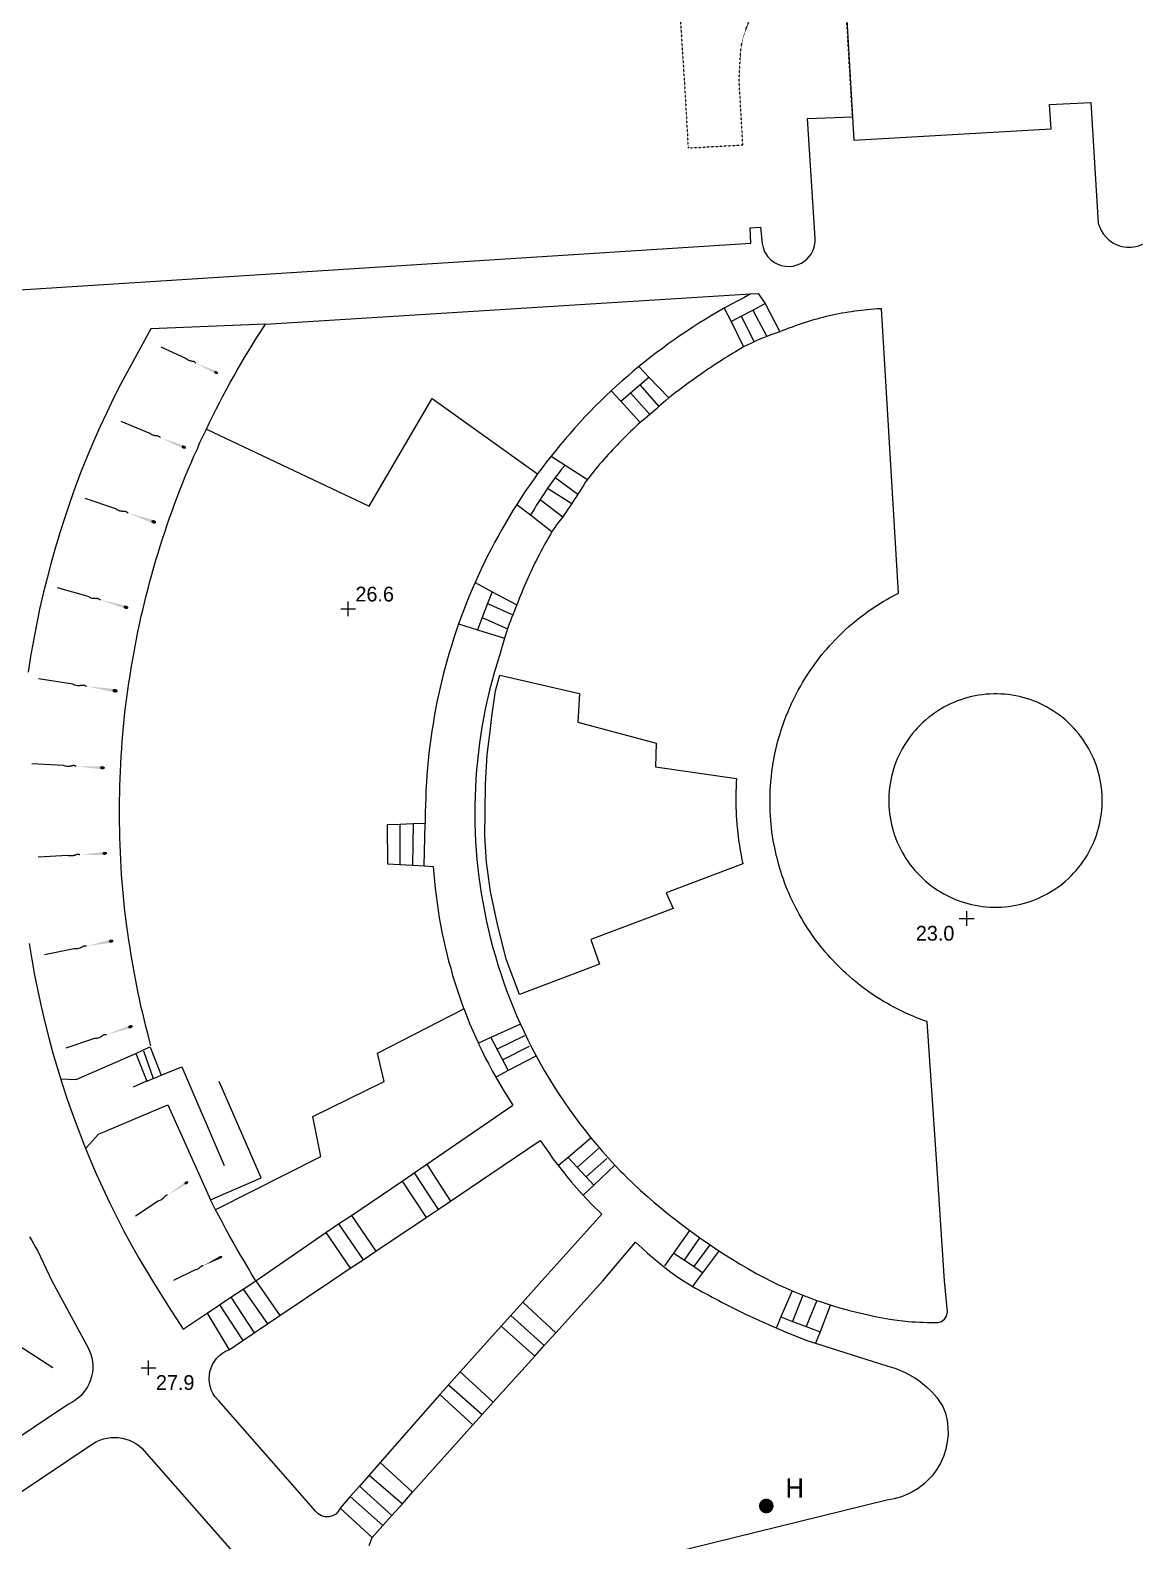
# Model space of a CAD drawing. Header units: millimetres. Extents: x 833924389 to 835767163, y 817400000 to 818811854.
# Drawn here: x 835511644 to 835586725, y 817982408 to 818084582 of the extents above; entities that cross this region are included whole.
import ezdxf
from ezdxf.enums import TextEntityAlignment as Align

# ---------------------------------------------------------------- set-up
doc = ezdxf.new("R2010")
doc.units = ezdxf.units.MM
doc.header["$LTSCALE"] = 10
doc.header["$MEASUREMENT"] = 0
doc.linetypes.add('11nw24d$1$DGN Style 5', pattern=[1.174922, 0.503538, -0.671384])
doc.layers.add('01_Base_Plan', color=5, linetype='Continuous', lineweight=5)
doc.styles.add('11nw24d$1$Style-ENGINEERING', font='ENGINEERING.shx')
doc.styles.add('11SW4B$0$Style-ENGINEERING', font='ENGINEERING.shx')
doc.styles.add('11SW4B$0$Style-WORKING', font='WORKING.shx')

# ---------------------------------------------------------------- blocks, each defined once
blk = doc.blocks.new('11nw24d$0$SPOTHT')
at = {"layer": '01_Base_Plan', "linetype": 'Continuous', "lineweight": 13}
for p, q in [((-0.5, 0), (0.5, 0)), ((0, -0.5), (0, 0.5))]:
    blk.add_line(p, q, dxfattribs=at)
blk = doc.blocks.new('11SW4B$0$SPOTHT')
at = {"layer": '01_Base_Plan', "linetype": 'Continuous', "lineweight": 13}
for p, q in [((-0.5, 0), (0.5, 0)), ((0, -0.5), (0, 0.5))]:
    blk.add_line(p, q, dxfattribs=at)
blk = doc.blocks.new('11SW4B$0$UTIFH')
at = {"layer": '01_Base_Plan', "linetype": 'Continuous', "lineweight": 13}
h = blk.add_hatch(color=256, dxfattribs=at)
edge = h.paths.add_edge_path()
edge.add_arc((0, 0), 0.5, 0, 360)

msp = doc.modelspace()

# ---------------------------------------------------------------- hatches: boundary and pattern name
at = {"layer": '01_Base_Plan', "linetype": 'Continuous'}
h = msp.add_hatch(color=256, dxfattribs=at)
edge = h.paths.add_edge_path()
edge.add_ellipse((835524210, 818061429), major_axis=(-126, 59), ratio=0.6833333, start_angle=0, end_angle=360)
h = msp.add_hatch(color=256, dxfattribs=at)
edge = h.paths.add_edge_path()
edge.add_ellipse((835522028, 818056380), major_axis=(-144, 59), ratio=0.6833333, start_angle=0, end_angle=360)
h = msp.add_hatch(color=256, dxfattribs=at)
edge = h.paths.add_edge_path()
edge.add_ellipse((835519995, 818051327), major_axis=(-158, 54), ratio=0.6833333, start_angle=0, end_angle=360)
h = msp.add_hatch(color=256, dxfattribs=at)
edge = h.paths.add_edge_path()
edge.add_ellipse((835518120, 818045548), major_axis=(-158, 45), ratio=0.6833333, start_angle=0, end_angle=360)
h = msp.add_hatch(color=256, dxfattribs=at)
edge = h.paths.add_edge_path()
edge.add_ellipse((835517380, 818039904), major_axis=(-176, 27), ratio=0.6833333, start_angle=0, end_angle=360)
h = msp.add_hatch(color=256, dxfattribs=at)
edge = h.paths.add_edge_path()
edge.add_ellipse((835516528, 818034693), major_axis=(-162, 9), ratio=0.6833333, start_angle=0, end_angle=360)
h = msp.add_hatch(color=256, dxfattribs=at)
edge = h.paths.add_edge_path()
edge.add_ellipse((835516682, 818028905), major_axis=(-153, -9), ratio=0.6833333, start_angle=0, end_angle=360)
h = msp.add_hatch(color=256, dxfattribs=at)
edge = h.paths.add_edge_path()
edge.add_ellipse((835517114, 818022968), major_axis=(-153, -32), ratio=0.6833333, start_angle=0, end_angle=360)
h = msp.add_hatch(color=256, dxfattribs=at)
edge = h.paths.add_edge_path()
edge.add_ellipse((835518417, 818017180), major_axis=(-149, -50), ratio=0.6833333, start_angle=0, end_angle=360)
h = msp.add_hatch(color=256, dxfattribs=at)
edge = h.paths.add_edge_path()
edge.add_ellipse((835522199, 818006623), major_axis=(-117, -77), ratio=0.6833333, start_angle=0, end_angle=360)
h = msp.add_hatch(color=256, dxfattribs=at)
edge = h.paths.add_edge_path()
edge.add_ellipse((835524516, 818001597), major_axis=(-108, -54), ratio=0.6833333, start_angle=0, end_angle=360)

# ---------------------------------------------------------------- linework, layer by layer
for p, q in [((835564322, 818127620), (835567234, 818078713)), ((835560859, 818066779), (835561328, 818066092)), ((835558570, 818065779), (835559023, 818064871)), ((835560496, 818065650), (835561434, 818063865)), ((835561328, 818066092), (835562324, 818064180)), ((835559023, 818064871), (835559875, 818063156)), ((835559711, 818065236), (835560598, 818063514)), ((835522158, 818062382), (835520499, 818063153)), ((835552801, 818061830), (835553470, 818061125)), ((835552859, 818060600), (835554152, 818059119)), ((835553470, 818061125), (835554816, 818059705)), ((835550922, 818060180), (835551566, 818059482)), ((835551566, 818059482), (835552887, 818058051)), ((835552219, 818060047), (835553535, 818058588)), ((835519683, 818057334), (835517787, 818058104)), ((835546859, 818055770), (835547800, 818055168)), ((835547800, 818055168), (835549309, 818054201)), ((835547141, 818054334), (835548668, 818053195)), ((835546621, 818053600), (835548250, 818052559)), ((835517430, 818052207), (835515356, 818052918)), ((835544551, 818052510), (835545464, 818051799)), ((835546125, 818052850), (835547641, 818051678)), ((835545464, 818051799), (835546918, 818050666)), ((835541719, 818047221), (835542876, 818046605)), ((835515555, 818046281), (835513481, 818046874)), ((835542876, 818046605), (835544543, 818045717)), ((835542559, 818045797), (835544266, 818045041)), ((835540609, 818044440), (835541886, 818044034)), ((835541886, 818044034), (835543699, 818043459)), ((835542191, 818044852), (835543906, 818044082)), ((835514522, 818040345), (835512212, 818040700)), ((835513890, 818034840), (835511757, 818034959)), ((835536635, 818030860), (835536631, 818028144)), ((835537525, 818030891), (835537493, 818028096)), ((835514190, 818028759), (835512175, 818028641)), ((835538280, 818028053), (835538891, 818028020)), ((835514622, 818022456), (835512608, 818022041)), ((835535133, 818015389), (835540961, 818018396)), ((835544779, 818017356), (835542777, 818016449)), ((835515998, 818016374), (835514043, 818015723)), ((835542777, 818016449), (835543959, 818014214)), ((835543233, 818015686), (835545074, 818016595)), ((835518781, 818015361), (835519726, 818015829)), ((835518781, 818015361), (835519524, 818013503)), ((835519763, 818015806), (835520503, 818013893)), ((835535133, 818015389), (835535129, 818015404)), ((835543576, 818014950), (835545393, 818015858)), ((835545835, 818015195), (835543959, 818014214)), ((835519356, 818013430), (835518599, 818013101)), ((835519356, 818013430), (835519244, 818013385)), ((835519524, 818013503), (835519356, 818013430)), ((835519526, 818013498), (835519356, 818013430)), ((835519577, 818013526), (835519524, 818013503)), ((835519524, 818013503), (835519526, 818013498)), ((835519526, 818013498), (835519531, 818013485)), ((835520503, 818013893), (835520511, 818013872)), ((835543959, 818014214), (835543159, 818013796)), ((835538460, 818007876), (835544262, 818011881)), ((835549546, 818009643), (835548011, 818008336)), ((835548011, 818008336), (835547370, 818007790)), ((835548011, 818008336), (835549740, 818006451)), ((835548634, 818007683), (835550058, 818008935)), ((835549248, 818007044), (835550623, 818008272)), ((835551162, 818007807), (835549740, 818006451)), ((835533356, 818004419), (835536779, 818006737)), ((835536779, 818006737), (835538407, 818004269)), ((835520293, 818005377), (835518753, 818004370)), ((835533356, 818004419), (835535019, 818001999)), ((835535019, 818001999), (835538407, 818004269)), ((835550293, 818004494), (835546242, 818000000)), ((835526896, 818000000), (835531630, 818003250)), ((835531630, 818003250), (835533285, 818000838)), ((835532493, 818003835), (835534153, 818001418)), ((835555159, 818001861), (835556232, 818003395)), ((835550348, 818000000), (835552556, 818002616)), ((835555877, 818001386), (835556916, 818002905)), ((835556533, 818000966), (835557616, 818002416)), ((835557110, 818000533), (835558193, 818001983)), ((835554551, 818001005), (835555159, 818001861)), ((835522757, 818000717), (835521335, 818000007)), ((835526896, 818000000), (835528528, 817997649)), ((835528528, 817997649), (835532015, 818000000)), ((835532015, 818000000), (835533285, 818000838)), ((835546242, 818000000), (835544944, 817998552)), ((835547179, 817996482), (835550348, 818000000)), ((835556716, 818000000), (835557110, 818000533)), ((835526046, 817999433), (835527675, 817997074)), ((835563167, 817999311), (835562395, 817997545)), ((835563888, 817999014), (835563174, 817997251)), ((835524447, 817998365), (835526019, 817995957)), ((835525216, 817998878), (835526790, 817996478)), ((835544944, 817998552), (835547179, 817996482)), ((835564825, 817998665), (835564110, 817996897)), ((835565722, 817998316), (835565041, 817996546)), ((835523608, 817997804), (835525087, 817995329)), ((835543485, 817996925), (835545757, 817994904)), ((835544135, 817997650), (835546389, 817995606)), ((835562395, 817997545), (835562088, 817996843)), ((835509664, 817996401), (835513168, 817994136)), ((835565041, 817996546), (835564741, 817995766)), ((835564741, 817995766), (835564740, 817995763)), ((835540708, 817993828), (835542948, 817991787)), ((835539928, 817992957), (835542201, 817990957)), ((835539341, 817992297), (835541562, 817990248)), ((835535300, 817987696), (835537499, 817985695)), ((835534564, 817986857), (835536805, 817984918)), ((835533907, 817986109), (835536084, 817984110)), ((835532601, 817984622), (835534764, 817982631)), ((835533279, 817985394), (835535482, 817983436))]:
    msp.add_line(p, q, dxfattribs=at)
at = {"layer": '01_Base_Plan', "linetype": '11nw24d$1$DGN Style 5', "flags": 128}
for points in [[(835567234, 818078713), (835564417, 818126014), (835564322, 818127621)], [(835556126, 818076613), (835559820, 818076824), (835559566, 818081265), (835559575, 818081365), (835559583, 818081465), (835559590, 818081565), (835559597, 818081665), (835559602, 818081766), (835559608, 818081867), (835559612, 818081968), (835559617, 818082069), (835559621, 818082170), (835559625, 818082271), (835559630, 818082372), (835559634, 818082473), (835559639, 818082574), (835559644, 818082674), (835559650, 818082775), (835559657, 818082875), (835559664, 818082975), (835559672, 818083075), (835559682, 818083175), (835559692, 818083274), (835559704, 818083373), (835559718, 818083472), (835559733, 818083570), (835559749, 818083667), (835559768, 818083764), (835559788, 818083861), (835559810, 818083957), (835559835, 818084052), (835559862, 818084147), (835559890, 818084242), (835559920, 818084337), (835559951, 818084432), (835559983, 818084526), (835560017, 818084620), (835560053, 818084714), (835560089, 818084808), (835560127, 818084901), (835560167, 818084994), (835560207, 818085087), (835560249, 818085179), (835560292, 818085270), (835560336, 818085362), (835560381, 818085453), (835560427, 818085543), (835560474, 818085632), (835560522, 818085721), (835560571, 818085810), (835560621, 818085898), (835560672, 818085985), (835560724, 818086071), (835560777, 818086157), (835560830, 818086241), (835560884, 818086325), (835560939, 818086408), (835560994, 818086491), (835561051, 818086572), (835561109, 818086652), (835561169, 818086731), (835561230, 818086809), (835561292, 818086887), (835561356, 818086963), (835561420, 818087039), (835561486, 818087114), (835561553, 818087188), (835561620, 818087262), (835561689, 818087335), (835561758, 818087408), (835561827, 818087481), (835561897, 818087553), (835561967, 818087625), (835562038, 818087696), (835562109, 818087768), (835562180, 818087839), (835562251, 818087911), (835562322, 818087983), (835562392, 818088054), (835562463, 818088126), (835562533, 818088199), (835562603, 818088271), (835562672, 818088344), (835562740, 818088418), (835562808, 818088492), (835562875, 818088566), (835562941, 818088641), (835563006, 818088717), (835563069, 818088794), (835563132, 818088871), (835563192, 818088951), (835563251, 818089032), (835563307, 818089114), (835563362, 818089198), (835563415, 818089282), (835563468, 818089368), (835563519, 818089454), (835563569, 818089541), (835563619, 818089628), (835563668, 818089716), (835563717, 818089803), (835563767, 818089891), (835563816, 818089977), (835563865, 818090064), (835563906, 818090156), (835563940, 818090250), (835563977, 818090343), (835564017, 818090435), (835564055, 818090527), (835564093, 818090620), (835564129, 818090713), (835564164, 818090807), (835564198, 818090901), (835564232, 818090995), (835564264, 818091090), (835564295, 818091185), (835564325, 818091280), (835564354, 818091376), (835564382, 818091472), (835564409, 818091568), (835564435, 818091664), (835564460, 818091761), (835564484, 818091858), (835564507, 818091956), (835564529, 818092053), (835564549, 818092151), (835564569, 818092249), (835564588, 818092348), (835564605, 818092446), (835564623, 818092544), (835564646, 818092642), (835564669, 818092739), (835564685, 818092838), (835564693, 818092937), (835564697, 818093037), (835564700, 818093137), (835564706, 818093237), (835564714, 818093337), (835564720, 818093437), (835564726, 818093537), (835564731, 818093636), (835564734, 818093736), (835564736, 818093836), (835564738, 818093936), (835564738, 818094036), (835564737, 818094136), (835564734, 818094321), (835564674, 818095152), (835554999, 818094453), (835555872, 818081054), (835556126, 818076613)]]:
    msp.add_lwpolyline(points, dxfattribs=at)
at = {"layer": '01_Base_Plan', "linetype": 'Continuous', "flags": 128}
for points in [[(835567234, 818078713), (835567328, 818077139), (835580664, 818077908), (835580560, 818079556), (835583355, 818079703), (835583855, 818071535), (835583914, 818071344), (835584031, 818071068), (835584184, 818070811), (835584375, 818070578), (835584594, 818070375), (835584840, 818070205), (835585016, 818070109), (835585297, 818070000), (835585586, 818069932), (835585785, 818069908), (835586086, 818069908), (835586383, 818069949), (835586578, 818070000), (835586855, 818070109)], [(835485527, 818065391), (835560359, 818070182), (835560324, 818071223), (835561012, 818071256), (835561125, 818070164), (835561188, 818069877), (835561297, 818069600), (835561398, 818069426), (835561516, 818069264), (835561723, 818069049), (835561965, 818068871), (835562141, 818068775), (835562422, 818068672), (835562715, 818068615), (835563016, 818068607), (835563215, 818068631), (835563504, 818068705), (835563777, 818068828), (835563949, 818068934), (835564176, 818069127), (835564313, 818069275), (835564430, 818069437), (835564566, 818069703), (835564660, 818069988), (835564707, 818070283), (835564707, 818070484), (835564184, 818078602), (835567234, 818078713)], [(835519804, 818015878), (835519730, 818016150), (835519609, 818016641), (835519480, 818017119), (835519359, 818017609), (835519250, 818018090), (835519129, 818018580), (835519031, 818019070), (835518922, 818019561), (835518820, 818020051), (835518730, 818020539), (835518641, 818021029), (835518551, 818021520), (835518461, 818022020), (835518391, 818022510), (835518309, 818023000), (835518238, 818023500), (835518180, 818023990), (835518109, 818024490), (835518051, 818024990), (835518000, 818025480), (835517949, 818025980), (835517910, 818026480), (835517859, 818026980), (835517820, 818027480), (835517789, 818027971), (835517762, 818028471), (835517738, 818028971), (835517719, 818029471), (835517699, 818029971), (835517691, 818030471), (835517680, 818030971), (835517680, 818031471), (835517680, 818031971), (835517680, 818032471), (835517691, 818032971), (835517699, 818033471), (835517719, 818033971), (835517738, 818034471), (835517770, 818034971), (835517789, 818035471), (835517828, 818035971), (835517859, 818036471), (835517910, 818036961), (835517949, 818037461), (835518000, 818037961), (835518051, 818038461), (835518109, 818038961), (835518180, 818039449), (835518238, 818039949), (835518309, 818040439), (835518391, 818040939), (835518469, 818041430), (835518551, 818041920), (835518641, 818042410), (835518730, 818042910), (835518820, 818043400), (835518922, 818043891), (835519031, 818044381), (835519129, 818044869), (835519250, 818045350), (835519359, 818045840), (835519480, 818046320), (835519609, 818046811), (835519730, 818047289), (835519871, 818047770), (835520000, 818048260), (835520141, 818048730), (835520289, 818049211), (835520430, 818049689), (835520590, 818050170), (835520738, 818050641), (835520898, 818051119), (835521059, 818051590), (835521230, 818052061), (835521398, 818052529), (835521578, 818053000), (835521762, 818053461), (835521941, 818053930), (835522129, 818054391), (835522320, 818054859), (835522520, 818055320), (835522711, 818055779), (835522922, 818056230), (835523121, 818056689), (835523328, 818057141), (835523551, 818057590), (835523770, 818058039), (835523980, 818058490), (835524211, 818058939), (835524441, 818059381), (835524672, 818059820), (835524910, 818060270), (835525148, 818060711), (835525391, 818061141), (835525641, 818061580), (835525891, 818062010), (835526141, 818062439), (835526398, 818062869), (835526660, 818063289), (835526930, 818063721), (835527199, 818064141), (835527559, 818064699), (835560338, 818066747), (835560859, 818066779)], [(835560338, 818066747), (835559891, 818066490), (835559449, 818066260), (835559000, 818066020), (835558570, 818065779), (835558129, 818065529), (835557699, 818065279), (835557270, 818065020), (835556852, 818064760), (835556430, 818064490), (835556012, 818064211), (835555590, 818063930), (835555180, 818063650), (835554781, 818063359), (835554379, 818063061), (835553969, 818062760), (835553578, 818062461), (835553191, 818062150), (835552801, 818061830), (835552410, 818061510), (835552039, 818061189), (835551660, 818060859), (835551289, 818060520), (835550922, 818060180), (835550551, 818059840), (835550199, 818059490), (835549840, 818059141), (835549488, 818058779), (835549148, 818058420), (835548801, 818058051), (835548469, 818057680), (835548141, 818057311), (835547809, 818056930), (835547488, 818056551), (835547172, 818056160), (835546859, 818055770), (835546551, 818055381), (835546250, 818054980), (835545949, 818054580), (835545660, 818054170), (835545379, 818053760), (835545090, 818053350), (835544820, 818052930), (835544551, 818052510), (835544281, 818052090), (835544020, 818051660), (835543770, 818051230), (835543520, 818050801), (835543270, 818050359), (835543031, 818049920), (835542801, 818049480), (835542570, 818049029), (835542352, 818048590), (835542129, 818048131), (835541930, 818047680), (835541719, 818047221), (835541520, 818046770), (835541328, 818046301), (835541141, 818045840), (835540961, 818045381), (835540781, 818044910), (835540609, 818044439), (835540449, 818043961), (835540289, 818043490), (835540141, 818043010), (835540000, 818042539), (835539859, 818042051), (835539719, 818041570), (835539590, 818041090), (835539469, 818040600), (835539359, 818040119), (835539250, 818039631), (835539141, 818039141), (835539051, 818038650), (835538961, 818038160), (835538879, 818037670), (835538801, 818037170), (835538719, 818036680), (835538660, 818036180), (835538602, 818035689), (835538551, 818035189), (835538500, 818034689), (835538461, 818034189), (835538430, 818033689), (835538398, 818033189), (835538379, 818032689), (835538359, 818032189), (835538352, 818031689), (835538352, 818030920)], [(835559023, 818064871), (835559711, 818065236), (835560496, 818065650), (835561328, 818066092)], [(835573452, 818000000), (835572972, 818007227), (835572289, 818017523), (835572043, 818017609), (835571766, 818017715), (835571578, 818017787), (835571391, 818017863), (835571117, 818017981), (835570844, 818018103), (835570570, 818018231), (835570391, 818018318), (835570211, 818018408), (835569949, 818018549), (835569773, 818018645), (835569598, 818018742), (835569340, 818018895), (835569168, 818018998), (835568914, 818019158), (835568664, 818019322), (835568496, 818019434), (835568332, 818019549), (835568090, 818019723), (835567848, 818019902), (835567613, 818020088), (835567457, 818020213), (835567227, 818020404), (835567000, 818020602), (835566777, 818020801), (835566629, 818020938), (835566414, 818021145), (835566199, 818021356), (835566059, 818021500), (835565856, 818021717), (835565719, 818021865), (835565586, 818022016), (835565391, 818022242), (835565199, 818022473), (835565074, 818022629), (835564949, 818022785), (835564828, 818022945), (835564652, 818023186), (835564535, 818023350), (835564363, 818023596), (835564199, 818023846), (835564090, 818024014), (835563934, 818024270), (835563781, 818024527), (835563633, 818024789), (835563535, 818024965), (835563398, 818025231), (835563305, 818025408), (835563176, 818025678), (835563051, 818025951), (835562930, 818026225), (835562852, 818026410), (835562738, 818026688), (835562668, 818026875), (835562566, 818027156), (835562469, 818027440), (835562406, 818027631), (835562348, 818027822), (835562262, 818028109), (835562207, 818028303), (835562133, 818028592), (835562086, 818028787), (835562020, 818029078), (835561977, 818029275), (835561918, 818029568), (835561883, 818029766), (835561836, 818030063), (835561793, 818030359), (835561758, 818030656), (835561738, 818030856), (835561711, 818031154), (835561688, 818031453), (835561672, 818031754), (835561664, 818032053), (835561660, 818032254), (835561660, 818032553), (835561664, 818032853), (835561676, 818033152), (835561691, 818033453), (835561715, 818033752), (835561734, 818033951), (835561754, 818034150), (835561789, 818034447), (835561832, 818034744), (835561879, 818035041), (835561914, 818035238), (835561949, 818035436), (835562008, 818035728), (835562055, 818035924), (835562121, 818036215), (835562195, 818036506), (835562277, 818036795), (835562336, 818036986), (835562395, 818037178), (835562457, 818037369), (835562551, 818037652), (835562621, 818037840), (835562691, 818038027), (835562762, 818038215), (835562875, 818038492), (835562992, 818038768), (835563117, 818039041), (835563203, 818039223), (835563332, 818039492), (835563469, 818039758), (835563566, 818039936), (835563711, 818040197), (835563859, 818040457), (835564016, 818040713), (835564176, 818040967), (835564340, 818041217), (835564453, 818041383), (835564570, 818041547), (835564688, 818041709), (835564863, 818041949), (835565047, 818042188), (835565172, 818042344), (835565363, 818042574), (835565496, 818042727), (835565691, 818042951), (835565828, 818043100), (835566031, 818043318), (835566172, 818043463), (835566383, 818043674), (835566527, 818043813), (835566746, 818044018), (835566969, 818044219), (835567121, 818044352), (835567348, 818044545), (835567504, 818044672), (835567738, 818044857), (835567898, 818044981), (835568137, 818045158), (835568301, 818045275), (835568465, 818045391), (835568711, 818045559), (835568879, 818045668), (835569133, 818045828), (835569305, 818045932), (835569563, 818046084), (835569738, 818046182), (835569914, 818046279), (835570176, 818046420), (835570356, 818046510), (835569207, 818065740), (835568914, 818065725), (835568695, 818065709), (835568477, 818065693), (835568258, 818065674), (835568043, 818065652), (835567824, 818065627), (835567606, 818065602), (835567391, 818065572), (835567172, 818065541), (835566957, 818065508), (835566738, 818065473), (835566523, 818065434), (835566309, 818065393), (835566094, 818065350), (835565879, 818065305), (835565664, 818065256), (835565453, 818065207), (835565238, 818065154), (835565027, 818065100), (835564816, 818065043), (835564606, 818064982), (835564395, 818064920), (835564184, 818064857), (835563977, 818064791), (835563766, 818064721), (835563559, 818064650), (835563352, 818064578), (835563148, 818064502), (835562941, 818064424), (835562738, 818064344), (835562535, 818064262), (835562324, 818064180)], [(835527559, 818064699), (835519801, 818064391), (835517770, 818060670), (835517281, 818059703), (835516813, 818058727), (835516356, 818057742), (835515918, 818056752), (835515500, 818055752), (835515098, 818054746), (835514711, 818053732), (835514344, 818052713), (835513996, 818051688), (835513664, 818050656), (835513352, 818049619), (835513059, 818048576), (835512781, 818047527), (835512523, 818046475), (835512281, 818045418), (835512063, 818044357), (835511859, 818043293), (835511672, 818042227), (835511508, 818041154)], [(835562324, 818064180), (835562121, 818064109), (835561914, 818064039), (835561707, 818063967), (835561434, 818063865), (835561227, 818063785), (835561023, 818063701), (835560824, 818063615), (835560598, 818063514), (835560359, 818063402), (835560160, 818063307), (835559875, 818063156)], [(835522830, 818062070), (835522808, 818062088), (835522785, 818062105), (835522763, 818062123), (835522740, 818062141), (835522718, 818062158), (835522693, 818062172), (835522666, 818062178), (835522637, 818062181), (835522607, 818062183), (835522578, 818062187), (835522550, 818062193), (835522522, 818062199), (835522494, 818062205), (835522466, 818062211), (835522438, 818062216), (835522377, 818062236), (835522314, 818062267), (835522254, 818062304), (835522201, 818062344), (835522158, 818062382)], [(835559875, 818063156), (835559691, 818063051), (835559504, 818062940), (835559316, 818062828), (835559129, 818062715), (835558941, 818062600), (835558754, 818062484), (835558570, 818062369), (835558383, 818062252), (835558199, 818062133), (835558016, 818062014), (835557832, 818061895), (835557648, 818061773), (835557465, 818061652), (835557285, 818061529), (835557106, 818061404), (835556926, 818061279), (835556746, 818061154), (835556566, 818061027), (835556387, 818060898), (835556211, 818060770), (835556035, 818060641), (835555859, 818060510), (835555684, 818060377), (835555508, 818060244), (835555336, 818060111), (835555160, 818059977), (835554988, 818059842), (835554816, 818059705)], [(835551566, 818059482), (835552219, 818060047), (835552859, 818060600), (835553470, 818061125)], [(835523551, 818057590), (835534559, 818052398), (835538828, 818059666), (835545949, 818054580)], [(835554816, 818059705), (835554625, 818059537), (835554461, 818059391), (835554152, 818059119), (835553969, 818058955), (835553801, 818058813), (835553535, 818058588), (835553356, 818058436), (835553188, 818058295), (835552887, 818058051)], [(835520451, 818057022), (835520425, 818057040), (835520399, 818057058), (835520373, 818057077), (835520347, 818057095), (835520321, 818057114), (835520293, 818057127), (835520262, 818057133), (835520229, 818057135), (835520195, 818057136), (835520163, 818057139), (835520131, 818057144), (835520100, 818057149), (835520068, 818057154), (835520037, 818057159), (835520005, 818057164), (835519935, 818057182), (835519864, 818057213), (835519795, 818057252), (835519733, 818057294), (835519683, 818057334)], [(835552887, 818058051), (835552723, 818057902), (835552563, 818057754), (835552402, 818057603), (835552246, 818057453), (835552086, 818057301), (835551930, 818057147), (835551773, 818056992), (835551621, 818056836), (835551469, 818056680), (835551316, 818056522), (835551164, 818056363), (835551016, 818056203), (835550867, 818056043), (835550719, 818055879), (835550574, 818055717), (835550426, 818055553), (835550285, 818055387), (835550141, 818055221), (835550000, 818055053), (835549859, 818054885), (835549719, 818054715), (835549582, 818054545), (835549445, 818054373), (835549309, 818054201)], [(835547800, 818055168), (835547563, 818054895), (835547441, 818054734), (835547262, 818054496), (835547141, 818054334), (835546965, 818054092), (835546793, 818053846), (835546621, 818053600), (835546508, 818053434), (835546344, 818053186), (835546234, 818053018), (835546125, 818052850), (835545859, 818052426), (835545703, 818052170), (835545464, 818051799)], [(835549309, 818054201), (835549188, 818054029), (835549074, 818053842), (835548957, 818053656), (835548844, 818053469), (835548668, 818053195), (835548527, 818052977), (835548406, 818052793), (835548250, 818052559), (835548121, 818052369), (835548000, 818052188), (835547875, 818052008), (835547641, 818051678), (835547492, 818051473), (835547363, 818051295), (835547231, 818051119), (835547102, 818050943), (835546918, 818050666)], [(835518270, 818051919), (835518241, 818051937), (835518212, 818051955), (835518183, 818051974), (835518154, 818051992), (835518125, 818052010), (835518095, 818052023), (835518061, 818052027), (835518026, 818052027), (835517990, 818052026), (835517955, 818052027), (835517921, 818052031), (835517887, 818052034), (835517853, 818052037), (835517819, 818052041), (835517785, 818052044), (835517709, 818052060), (835517631, 818052089), (835517555, 818052126), (835517486, 818052167), (835517430, 818052207)], [(835546918, 818050666), (835546809, 818050477), (835546699, 818050287), (835546590, 818050098), (835546481, 818049906), (835546375, 818049713), (835546270, 818049522), (835546168, 818049328), (835546066, 818049135), (835545965, 818048940), (835545867, 818048744), (835545770, 818048547), (835545672, 818048350), (835545578, 818048152), (835545484, 818047955), (835545395, 818047756), (835545301, 818047557), (835545215, 818047356), (835545125, 818047154), (835545039, 818046953), (835544953, 818046752), (835544871, 818046549), (835544789, 818046346), (835544707, 818046141), (835544629, 818045938), (835544543, 818045717)], [(835516395, 818046041), (835516366, 818046058), (835516336, 818046074), (835516307, 818046090), (835516277, 818046107), (835516248, 818046123), (835516217, 818046134), (835516184, 818046137), (835516149, 818046135), (835516114, 818046132), (835516080, 818046131), (835516046, 818046133), (835516013, 818046135), (835515979, 818046136), (835515945, 818046138), (835515912, 818046140), (835515836, 818046151), (835515758, 818046176), (835515681, 818046208), (835515612, 818046245), (835515555, 818046281)], [(835542876, 818046605), (835542559, 818045797), (835542191, 818044852), (835541886, 818044034)], [(835544543, 818045717), (835544457, 818045516), (835544375, 818045313), (835544266, 818045041), (835544184, 818044838), (835544106, 818044633), (835544031, 818044428), (835543906, 818044082), (835543836, 818043875), (835543766, 818043668), (835543699, 818043459)], [(835543699, 818043459), (835543359, 818042287), (835543180, 818041707), (835543008, 818041123), (835542852, 818040537), (835542699, 818039949), (835542563, 818039357), (835542434, 818038764), (835542313, 818038170), (835542207, 818037572), (835542109, 818036973), (835542020, 818036371), (835541945, 818035768), (835541879, 818035164), (835541820, 818034561), (835541777, 818033955), (835541742, 818033348), (835541719, 818032740), (835541707, 818032133), (835541703, 818031527), (835541711, 818030920), (835541731, 818030313), (835541758, 818029705), (835541797, 818029100), (835541848, 818028494), (835541910, 818027891), (835541981, 818027287), (835542063, 818026686), (835542156, 818026084), (835542258, 818025486), (835542371, 818024889), (835542496, 818024295), (835542629, 818023703), (835542773, 818023113), (835542926, 818022525), (835543094, 818021941), (835543266, 818021359), (835543453, 818020781), (835543648, 818020205), (835543852, 818019635), (835544070, 818019066), (835544293, 818018502), (835544527, 818017941), (835544773, 818017387), (835545027, 818016834), (835545293, 818016287), (835545566, 818015744), (835545848, 818015207), (835546141, 818014676), (835546441, 818014148), (835546754, 818013625), (835547070, 818013109), (835547398, 818012600), (835547738, 818012094), (835548086, 818011596), (835548438, 818011102), (835548801, 818010615), (835549176, 818010135), (835549555, 818009662), (835549941, 818009195), (835550340, 818008734), (835550746, 818008281), (835551156, 818007836), (835551578, 818007397), (835551746, 818007227), (835552004, 818006967), (835552325, 818006654), (835552913, 818006111), (835553360, 818005710), (835553812, 818005317), (835554271, 818004930), (835554734, 818004549), (835555204, 818004175), (835555599, 818003868), (835556232, 818003395)], [(835543391, 818040965), (835548785, 818039707), (835548672, 818037775), (835553965, 818036365), (835553926, 818034766), (835559395, 818033965), (835559375, 818033666), (835559363, 818033365), (835559355, 818033066), (835559348, 818032766), (835559348, 818032467), (835559352, 818032266), (835559359, 818031967), (835559363, 818031766), (835559379, 818031467), (835559398, 818031168), (835559418, 818030869), (835559438, 818030670), (835559457, 818030471), (835559477, 818030271), (835559500, 818030072), (835559539, 818029775), (835559566, 818029576), (835559613, 818029281), (835559664, 818028984), (835559699, 818028787), (835559758, 818028494), (835559816, 818028203), (835554648, 818026238), (835555113, 818025174), (835549539, 818023078), (835550137, 818021406), (835544715, 818019363), (835543832, 818021744), (835543207, 818024203), (835542758, 818026332), (835542492, 818028313), (835542375, 818030088), (835542391, 818031688), (835542426, 818033594), (835542539, 818035574), (835542734, 818037150), (835542852, 818038168), (835543094, 818039896), (835543391, 818040965)], [(835515459, 818040201), (835515425, 818040214), (835515391, 818040228), (835515357, 818040241), (835515323, 818040255), (835515289, 818040268), (835515255, 818040276), (835515218, 818040275), (835515181, 818040268), (835515144, 818040260), (835515107, 818040255), (835515071, 818040252), (835515035, 818040249), (835514998, 818040246), (835514962, 818040243), (835514926, 818040241), (835514843, 818040243), (835514755, 818040258), (835514668, 818040283), (835514589, 818040313), (835514522, 818040345)], [(835576785, 818039690), (835576531, 818039682), (835576281, 818039664), (835576031, 818039637), (835575781, 818039603), (835575531, 818039559), (835575285, 818039508), (835575043, 818039445), (835574801, 818039377), (835574559, 818039299), (835574324, 818039213), (835574090, 818039119), (835573859, 818039018), (835573633, 818038906), (835573410, 818038789), (835573191, 818038662), (835572981, 818038529), (835572770, 818038389), (835572566, 818038240), (835572367, 818038086), (835572176, 818037924), (835571988, 818037756), (835571805, 818037580), (835571629, 818037400), (835571461, 818037213), (835571301, 818037020), (835571145, 818036820), (835570996, 818036617), (835570856, 818036408), (835570723, 818036195), (835570594, 818035977), (835570477, 818035754), (835570367, 818035529), (835570266, 818035299), (835570168, 818035065), (835570082, 818034828), (835570004, 818034588), (835569938, 818034346), (835569875, 818034102), (835569820, 818033856), (835569777, 818033607), (835569742, 818033357), (835569715, 818033107), (835569699, 818032856), (835569691, 818032606), (835569691, 818032353), (835569699, 818032102), (835569715, 818031850), (835569742, 818031600), (835569777, 818031350), (835569820, 818031102), (835569875, 818030856), (835569934, 818030611), (835570004, 818030369), (835570082, 818030129), (835570168, 818029893), (835570262, 818029658), (835570363, 818029428), (835570477, 818029201), (835570594, 818028981), (835570719, 818028762), (835570852, 818028547), (835570992, 818028340), (835571141, 818028135), (835571297, 818027938), (835571457, 818027744), (835571625, 818027557), (835571801, 818027375), (835571984, 818027199), (835572172, 818027031), (835572363, 818026869), (835572563, 818026715), (835572766, 818026566), (835572973, 818026426), (835573188, 818026293), (835573406, 818026166), (835573629, 818026049), (835573856, 818025938), (835574086, 818025836), (835574320, 818025740), (835574555, 818025654), (835574797, 818025576), (835575039, 818025508), (835575281, 818025447), (835575527, 818025395), (835575777, 818025350), (835576027, 818025316), (835576277, 818025289), (835576527, 818025272), (835576777, 818025264), (835577031, 818025264), (835577281, 818025272), (835577535, 818025289), (835577785, 818025316), (835578035, 818025352), (835578281, 818025395), (835578527, 818025447), (835578773, 818025508), (835579016, 818025578), (835579254, 818025656), (835579492, 818025742), (835579727, 818025836), (835579953, 818025940), (835580180, 818026049), (835580402, 818026168), (835580621, 818026295), (835580836, 818026428), (835581043, 818026568), (835581246, 818026717), (835581445, 818026873), (835581641, 818027033), (835581828, 818027203), (835582008, 818027377), (835582184, 818027559), (835582352, 818027746), (835582512, 818027940), (835582668, 818028139), (835582816, 818028342), (835582957, 818028551), (835583090, 818028766), (835583215, 818028982), (835583332, 818029205), (835583445, 818029432), (835583547, 818029662), (835583641, 818029897), (835583727, 818030133), (835583805, 818030373), (835583875, 818030615), (835583934, 818030859), (835583984, 818031106), (835584031, 818031353), (835584066, 818031603), (835584090, 818031853), (835584109, 818032106), (835584117, 818032357), (835584117, 818032609), (835584106, 818032859), (835584090, 818033111), (835584063, 818033361), (835584027, 818033611), (835583984, 818033859), (835583930, 818034106), (835583871, 818034350), (835583801, 818034592), (835583723, 818034832), (835583637, 818035068), (835583543, 818035303), (835583438, 818035531), (835583328, 818035758), (835583211, 818035981), (835583082, 818036199), (835582949, 818036412), (835582809, 818036621), (835582660, 818036824), (835582504, 818037023), (835582344, 818037215), (835582172, 818037402), (835582000, 818037584), (835581816, 818037758), (835581629, 818037926), (835581438, 818038088), (835581238, 818038242), (835581035, 818038391), (835580824, 818038531), (835580609, 818038664), (835580395, 818038791), (835580172, 818038908), (835579945, 818039018), (835579715, 818039121), (835579481, 818039215), (835579242, 818039301), (835579004, 818039379), (835578762, 818039447), (835578516, 818039508), (835578270, 818039561), (835578023, 818039603), (835577773, 818039639), (835577523, 818039664), (835577270, 818039682), (835577020, 818039690), (835576785, 818039690)], [(835514754, 818034792), (835514722, 818034802), (835514690, 818034811), (835514658, 818034820), (835514626, 818034830), (835514594, 818034839), (835514562, 818034843), (835514529, 818034838), (835514496, 818034829), (835514463, 818034818), (835514430, 818034810), (835514397, 818034805), (835514365, 818034799), (835514332, 818034793), (835514299, 818034787), (835514266, 818034781), (835514191, 818034776), (835514109, 818034782), (835514028, 818034797), (835513953, 818034818), (835513890, 818034840)], [(835538280, 818028053), (835538352, 818030920), (835537525, 818030891), (835536635, 818030860), (835535773, 818030830), (835535793, 818028190), (835536631, 818028144), (835537493, 818028096), (835538280, 818028053)], [(835515006, 818028807), (835514975, 818028812), (835514944, 818028818), (835514913, 818028823), (835514882, 818028828), (835514851, 818028834), (835514820, 818028834), (835514790, 818028826), (835514760, 818028814), (835514730, 818028800), (835514700, 818028789), (835514670, 818028780), (835514640, 818028771), (835514609, 818028762), (835514579, 818028753), (835514549, 818028744), (835514479, 818028731), (835514402, 818028728), (835514324, 818028734), (835514252, 818028745), (835514190, 818028759)], [(835538891, 818028020), (835538930, 818027529), (835538969, 818027029), (835539020, 818026529), (835539078, 818026029), (835539148, 818025539), (835539219, 818025039), (835539301, 818024551), (835539391, 818024061), (835539480, 818023570), (835539590, 818023080), (835539699, 818022590), (835539809, 818022100), (835539930, 818021619), (835540070, 818021131), (835540199, 818020650), (835540352, 818020180), (835540500, 818019699), (835540660, 818019230), (835540828, 818018760), (835540961, 818018396), (835541000, 818018289), (835541180, 818017820), (835541371, 818017359), (835541570, 818016900), (835541770, 818016439), (835541940, 818016069), (835541980, 818015980), (835542191, 818015529), (835542410, 818015080), (835542641, 818014641), (835542879, 818014199), (835543121, 818013760), (835543371, 818013330), (835543621, 818012900), (835543879, 818012471), (835544262, 818011881)], [(835511578, 818022801), (835511750, 818021731), (835511941, 818020664), (835512152, 818019602), (835512383, 818018543), (835512629, 818017486), (835512898, 818016438), (835513180, 818015391), (835513484, 818014350), (835513805, 818013316), (835514145, 818012285), (835514500, 818011264), (835514875, 818010246), (835515266, 818009236), (835515676, 818008232), (835516106, 818007236), (835516110, 818007227), (835516544, 818006264), (835516998, 818005298), (835517468, 818004344), (835517957, 818003397), (835518463, 818002457), (835518992, 818001521), (835519917, 818000000)], [(835515439, 818022624), (835515407, 818022625), (835515375, 818022626), (835515343, 818022626), (835515310, 818022627), (835515278, 818022628), (835515247, 818022624), (835515218, 818022611), (835515190, 818022595), (835515161, 818022577), (835515133, 818022561), (835515104, 818022547), (835515074, 818022534), (835515045, 818022520), (835515016, 818022507), (835514987, 818022494), (835514918, 818022470), (835514841, 818022456), (835514762, 818022450), (835514687, 818022450), (835514622, 818022456)], [(835516791, 818016639), (835516759, 818016636), (835516727, 818016633), (835516695, 818016630), (835516663, 818016627), (835516631, 818016624), (835516600, 818016616), (835516572, 818016600), (835516546, 818016580), (835516520, 818016559), (835516494, 818016540), (835516466, 818016523), (835516439, 818016506), (835516411, 818016489), (835516384, 818016472), (835516357, 818016455), (835516291, 818016424), (835516216, 818016401), (835516138, 818016385), (835516063, 818016377), (835515998, 818016374)], [(835542777, 818016449), (835541940, 818016069), (835541907, 818016055)], [(835513705, 818013658), (835514745, 818013608), (835518781, 818015361)], [(835519299, 818015548), (835519966, 818013675), (835519969, 818013666)], [(835524243, 818004838), (835531291, 818008407), (835530749, 818011117), (835535582, 818013467), (835535133, 818015389)], [(835520503, 818013893), (835521892, 818014463), (835524755, 818007781)], [(835515419, 818008986), (835516256, 818009901), (835520949, 818011886), (835523833, 818005471), (835527249, 818006963), (835524421, 818013475)], [(835519526, 818013498), (835519966, 818013675), (835520209, 818013772), (835520503, 818013893)], [(835540050, 818005375), (835542786, 818007227), (835546129, 818009490)], [(835546129, 818009490), (835546409, 818009066), (835546697, 818008661), (835546985, 818008247), (835547296, 818007852), (835547602, 818007445), (835547779, 818007227), (835547920, 818007054), (835548237, 818006664), (835548573, 818006280), (835548909, 818005906), (835549030, 818005774), (835549256, 818005529), (835549611, 818005163), (835550292, 818004494)], [(835536779, 818006737), (835537502, 818007227), (835537610, 818007300), (835538460, 818007876)], [(835537610, 818007300), (835537657, 818007227), (835539213, 818004812)], [(835538460, 818007876), (835538873, 818007227), (835540050, 818005375)], [(835549740, 818006451), (835549031, 818005774), (835549025, 818005769)], [(835520918, 818005785), (835520891, 818005776), (835520864, 818005766), (835520837, 818005756), (835520810, 818005746), (835520783, 818005736), (835520758, 818005722), (835520738, 818005703), (835520720, 818005679), (835520702, 818005655), (835520684, 818005632), (835520664, 818005612), (835520644, 818005591), (835520624, 818005570), (835520604, 818005549), (835520584, 818005529), (835520535, 818005486), (835520475, 818005449), (835520411, 818005418), (835520349, 818005394), (835520293, 818005377)], [(835526896, 818000000), (835526633, 818000430), (835526374, 818000861), (835526122, 818001292), (835525869, 818001723), (835525615, 818002158), (835525360, 818002600), (835525123, 818003044), (835524877, 818003488), (835524637, 818003935), (835524397, 818004391), (835524155, 818004838), (835523923, 818005297), (835523833, 818005471)], [(835538407, 818004269), (835539213, 818004812), (835540050, 818005375)], [(835531630, 818003250), (835532493, 818003835), (835533356, 818004419)], [(835556232, 818003395), (835556916, 818002905), (835557616, 818002416), (835558126, 818002074), (835558630, 818001749), (835559138, 818001430), (835559651, 818001119), (835560169, 818000815), (835560778, 818000470), (835561041, 818000326), (835561304, 818000183), (835561695, 818000000)], [(835511605, 818002972), (835511745, 818002720), (835511889, 818002467), (835512033, 818002216), (835512166, 818001987), (835513098, 818000000)], [(835533285, 818000838), (835534153, 818001418), (835535019, 818001999)], [(835552556, 818002616), (835553005, 818002189), (835553384, 818001856), (835553771, 818001523), (835554166, 818001201), (835554554, 818000891), (835554962, 818000583), (835555370, 818000294), (835555818, 818000000)], [(835523333, 818001006), (835523309, 818001000), (835523285, 818000994), (835523261, 818000988), (835523237, 818000983), (835523213, 818000977), (835523190, 818000967), (835523171, 818000952), (835523153, 818000934), (835523136, 818000915), (835523117, 818000898), (835523098, 818000882), (835523079, 818000866), (835523060, 818000850), (835523041, 818000834), (835523022, 818000818), (835522975, 818000787), (835522920, 818000761), (835522862, 818000741), (835522806, 818000726), (835522757, 818000717)], [(835555159, 818001861), (835555877, 818001386), (835556533, 818000966), (835557110, 818000533)], [(835513098, 818000000), (835515564, 817995448), (835515737, 817995033), (835515804, 817994788), (835515849, 817994539), (835515870, 817994286), (835515868, 817994032), (835515843, 817993780), (835515795, 817993531), (835515725, 817993287), (835515632, 817993051), (835515518, 817992824), (835515383, 817992609), (835515230, 817992407), (835515059, 817992219), (835514871, 817992048), (835514668, 817991895), (835514452, 817991760), (835514225, 817991646), (835503068, 817984188)], [(835519917, 818000000), (835520956, 817998318), (835521987, 817996721), (835523608, 817997804)], [(835523608, 817997804), (835524447, 817998365), (835525216, 817998878), (835526046, 817999433), (835526896, 818000000)], [(835555818, 818000000), (835556403, 817999628), (835556430, 817999614), (835556625, 817999503), (835556846, 817999378), (835557069, 817999255), (835557291, 817999132), (835557515, 817999011), (835557739, 817998890), (835557963, 817998771), (835558188, 817998652), (835558414, 817998535), (835558640, 817998419), (835558866, 817998303), (835559093, 817998189), (835559321, 817998075), (835559549, 817997963), (835559778, 817997851), (835560007, 817997741)], [(835556395, 817999567), (835556430, 817999614), (835556716, 818000000)], [(835561695, 818000000), (835562236, 817999726), (835562508, 817999600), (835562965, 817999397), (835563167, 817999311)], [(835563167, 817999311), (835563425, 817999201), (835563888, 817999014), (835564355, 817998835), (835564825, 817998665), (835565109, 817998566), (835565583, 817998409), (835566061, 817998260), (835566541, 817998120), (835567023, 817997988), (835567507, 817997864), (835567994, 817997750), (835568287, 817997685), (835568777, 817997584), (835569268, 817997492), (835569761, 817997409), (835570255, 817997334), (835570643, 817997281), (835570998, 817997246), (835571252, 817997226), (835571506, 817997210), (835571760, 817997195), (835572014, 817997184), (835572269, 817997176), (835572523, 817997170), (835573020, 817997166), (835573262, 817997238), (835573464, 817997391), (835573598, 817997604), (835573648, 817997887), (835573452, 818000000)], [(835544944, 817998552), (835544135, 817997650), (835543485, 817996925), (835540708, 817993828), (835539928, 817992957), (835539592, 817992583), (835539341, 817992297), (835535300, 817987696), (835534564, 817986857), (835533907, 817986109), (835533279, 817985394), (835532601, 817984622)], [(835525087, 817995329), (835526019, 817995957), (835526790, 817996478), (835527675, 817997074), (835528528, 817997649)], [(835560007, 817997741), (835561392, 817997101), (835562794, 817996497), (835564211, 817995932), (835564741, 817995766)], [(835562395, 817997545), (835563174, 817997251), (835564110, 817996897), (835565041, 817996546)], [(835534764, 817982631), (835535482, 817983436), (835536084, 817984110), (835536805, 817984918), (835537499, 817985695), (835541562, 817990248), (835542201, 817990957), (835542948, 817991787), (835545757, 817994904), (835546389, 817995606), (835547179, 817996482)], [(835532601, 817984622), (835532474, 817984396), (835532296, 817984215), (835532077, 817984088), (835531831, 817984024), (835531578, 817984026), (835531333, 817984094), (835531116, 817984224), (835530940, 817984407), (835530197, 817985262), (835524394, 817991868), (835524129, 817992172), (835523994, 817992387), (835523887, 817992617), (835523808, 817992858), (835523759, 817993106), (835523741, 817993359), (835523754, 817993612), (835523798, 817993862), (835523871, 817994105), (835523974, 817994337), (835524104, 817994555), (835524260, 817994755), (835524439, 817994935), (835524638, 817995093), (835524856, 817995225), (835525087, 817995329)], [(835564741, 817995766), (835569619, 817994223), (835570098, 817994081), (835570380, 817993977), (835570837, 817993775), (835571446, 817993431), (835571695, 817993263), (835572240, 817992825), (835572598, 817992476), (835572927, 817992099), (835573351, 817991501), (835573533, 817991043), (835573641, 817990548), (835573690, 817990043), (835573694, 817989595), (835573645, 817989090), (835573542, 817988594), (835573385, 817988111), (835573176, 817987649), (835572918, 817987212), (835572613, 817986805), (835572266, 817986434), (835572078, 817986263), (835571675, 817985954), (835571240, 817985690), (835571013, 817985576), (835570541, 817985386), (835570051, 817985248), (835569549, 817985164), (835554816, 817981520)], [(835503416, 817980627), (835515894, 817988993), (835516116, 817989117), (835516349, 817989218), (835516591, 817989298), (835516839, 817989355), (835517091, 817989389), (835517345, 817989400), (835517599, 817989386), (835517851, 817989350), (835518098, 817989290), (835518339, 817989207), (835518570, 817989102), (835518791, 817988977), (835519000, 817988831), (835519197, 817988663), (835526116, 817980787)], [(835534550, 817982094), (835534764, 817982631)]]:
    msp.add_lwpolyline(points, dxfattribs=at)
at = {"layer": '01_Base_Plan', "linetype": 'Continuous'}
for points in [[(835522830, 818062070), (835524170, 818061343), (835524250, 818061515)], [(835515459, 818040201), (835517362, 818039784), (835517399, 818040024)], [(835514754, 818034792), (835516522, 818034582), (835516535, 818034804)], [(835515006, 818028807), (835516688, 818028801), (835516676, 818029010)], [(835515439, 818022624), (835517136, 818022864), (835517093, 818023073)]]:
    msp.add_solid(points, dxfattribs=at)
at = {"layer": '01_Base_Plan', "linetype": 'Continuous', "extrusion": (0, 0, -1)}
for points in [[(-835520451, 818057022), (-835521988, 818056282), (-835522068, 818056479)], [(-835518270, 818051919), (-835519958, 818051219), (-835520032, 818051435)], [(-835516395, 818046041), (-835518089, 818045440), (-835518150, 818045656)], [(-835516791, 818016639), (-835518451, 818017079), (-835518383, 818017282)], [(-835520918, 818005785), (-835522252, 818006543), (-835522147, 818006703)], [(-835523333, 818001006), (-835524553, 818001523), (-835524479, 818001670)]]:
    msp.add_solid(points, dxfattribs=at)

# ---------------------------------------------------------------- block references
at = {"layer": '01_Base_Plan', "linetype": 'Continuous', "xscale": 1000, "yscale": 1000, "zscale": 1000}
for name, p in [('11nw24d$0$SPOTHT', (835533132, 818045441, 26600)), ('11nw24d$0$SPOTHT', (835574958, 818024500, 23000)), ('11SW4B$0$SPOTHT', (835519643, 817994111, 27900)), ('11SW4B$0$UTIFH', (835561406, 817984760))]:
    msp.add_blockref(name, p, dxfattribs=at)

# ---------------------------------------------------------------- texts
at = {"layer": '01_Base_Plan', "linetype": 'Continuous'}
for s, height, style, p in [('26.6', 1000, '11nw24d$1$Style-ENGINEERING', (835533632, 818045941, 26600)), ('H', 1300, '11SW4B$0$Style-WORKING', (835562699, 817985332))]:
    msp.add_text(s, height=height, dxfattribs=dict(at, style=style)).set_placement(p)
at = {"layer": '01_Base_Plan', "linetype": 'Continuous', "style": '11nw24d$1$Style-ENGINEERING'}
msp.add_text('23.0', height=1000, dxfattribs=at).set_placement((835574121, 818024000, 23000), align=Align.TOP_RIGHT)
at = {"layer": '01_Base_Plan', "linetype": 'Continuous', "style": '11SW4B$0$Style-ENGINEERING'}
msp.add_text('27.9', height=1000, dxfattribs=at).set_placement((835520143, 817993611, 27900), align=Align.TOP_LEFT)

doc.saveas('drawing.dxf')
